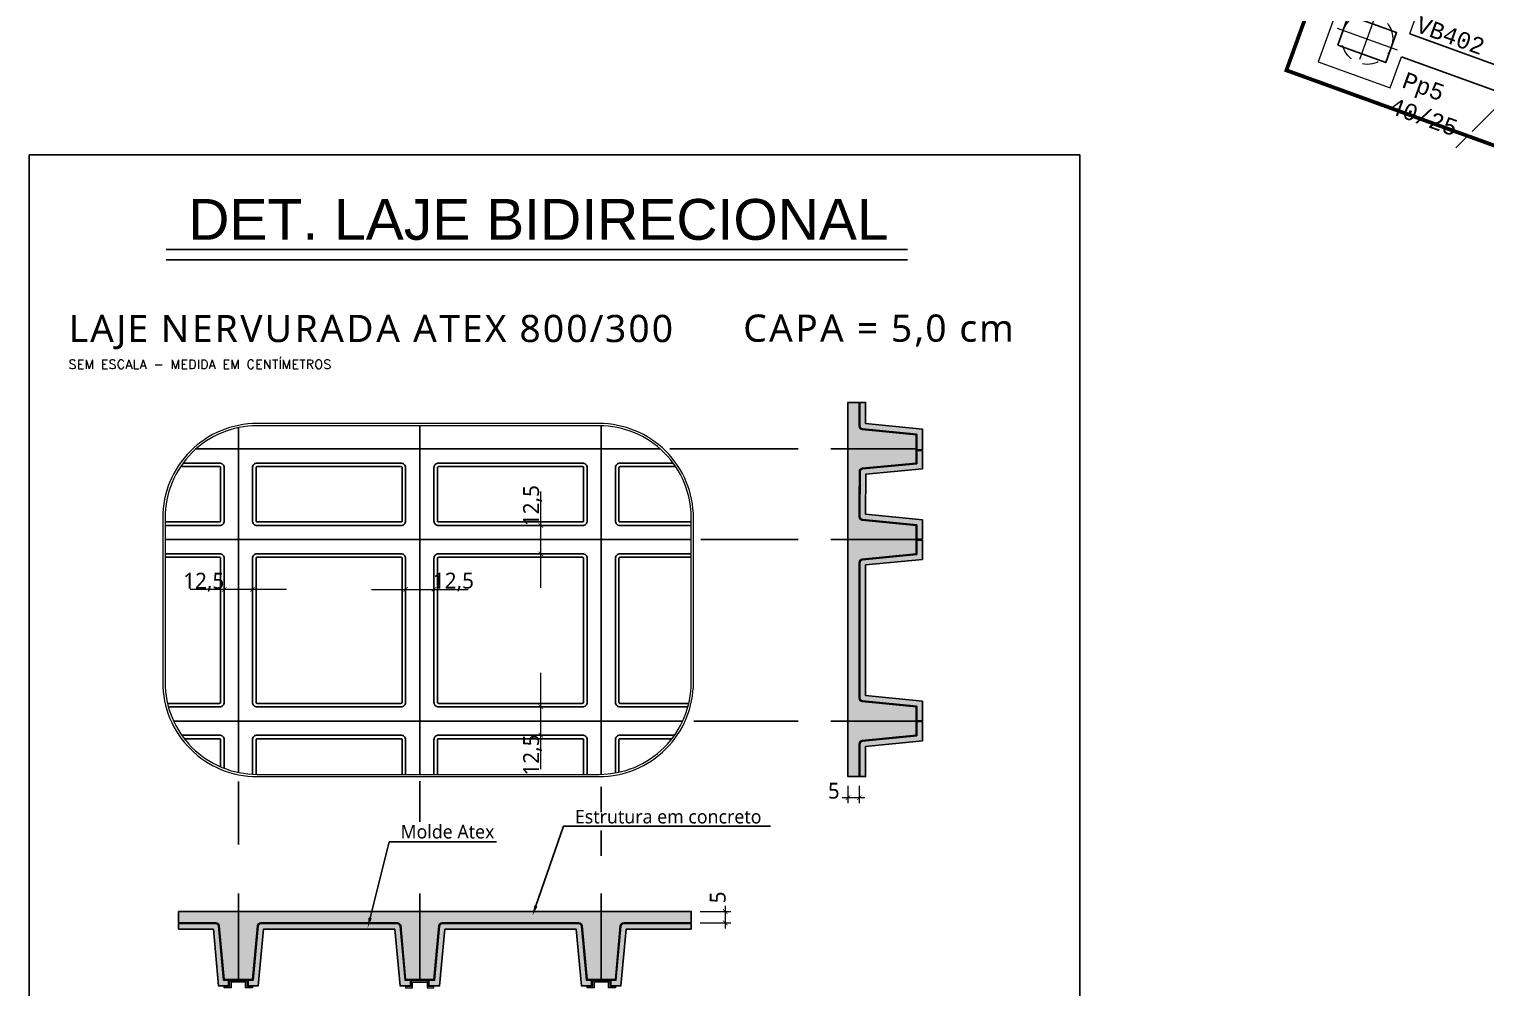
# Model space of a CAD drawing. Header units: millimetres. Extents: x -967 to 563, y -1588 to 506.
# Drawn here: x 31.54 to 42.95, y -273.56 to -266.04 of the extents above; entities that cross this region are included whole.
import ezdxf
from ezdxf import colors
from ezdxf.entities.mleader import LeaderData, LeaderLine
from ezdxf.math import Vec2, Vec3

# ---------------------------------------------------------------- set-up
doc = ezdxf.new("R2010")
doc.units = ezdxf.units.MM
for name, pattern in [('DASHED2', [9.525, 6.35, -3.175]), ('HIDDEN', [9.525, 6.35, -3.175]), ('HIDDEN2', [0.1875, 0.125, -0.0625])]:
    doc.linetypes.add(name, pattern=pattern)
for name, color, linetype in [('1', 5, 'Continuous'), ('12', 4, 'Continuous'), ('2', 2, 'Continuous'), ('242', 3, 'Continuous'), ('8', 7, 'Continuous'), ('9', 7, 'Continuous'), ('A_htc_alv', 7, 'Continuous'), ('ATEX 1', 7, 'Continuous'), ('ATEX CINZA0', 9, 'Continuous'), ('ATEX CINZA2', 252, 'Continuous'), ('ATEX CINZA3', 251, 'Continuous'), ('ATEX COLOR', 30, 'Continuous'), ('COTAS', 1, 'Continuous')]:
    doc.layers.add(name, color=color, linetype=linetype)
for name, color, linetype, lineweight in [('ATEX 3', 7, 'Continuous', 18), ('ATEX COTA', 250, 'Continuous', 5), ('BL_BORDE_ESTACAS', 1, 'Continuous', 9), ('BL_CONTORNO', 5, 'Continuous', 9), ('LJ_NERV_RETI', 7, 'Continuous', 9), ('PILAR_EIXOS', 1, 'Continuous', 0)]:
    doc.layers.add(name, color=color, linetype=linetype, lineweight=lineweight)
doc.layers.add('ATEX CINZA4', color=250, linetype='Continuous', plot=False)
doc.layers.add('ATEX COLOR2', color=30, linetype='Continuous', lineweight=5, true_color=0xe77917)
doc.styles.add('Atex1', font='romans.shx')
doc.styles.add('Atex3', font='segoeuisl.ttf')
doc.styles.add('AtexFINA', font='romans.shx')
doc.styles.get("Standard").update_dxf_attribs({"font": 'arial.ttf'})
doc.styles.add('TQS_LUCIDA_CONSOLE', font='lucon.TTF')
doc.dimstyles.new('AtexFINA', dxfattribs={"dimtxt": 7, "dimasz": 2, "dimexe": 2.5, "dimexo": 4, "dimgap": 1, "dimtad": 1, "dimtxsty": 'Atex3', "dimblk": 'ARCHTICK', "dimcen": 2.5, "dimdle": 2.5, "dimclrd": 1, "dimclre": 1, "dimclrt": 7, "dimadec": 0, "dimazin": 0, "dimtfac": 1, "dimtmove": 2, "dimatfit": 3, "dimldrblk": 'ARCHTICK', "dimfxl": 1, "dimlwd": -1, "dimarcsym": 0})

# ---------------------------------------------------------------- blocks, each defined once
blk = doc.blocks.new('Eixos do pilar')
at = {"layer": 'PILAR_EIXOS'}
for p, q in [((0, -0.5), (0, 0.5)), ((-0.5, 0), (0.5, 0))]:
    blk.add_line(p, q, dxfattribs=at)
blk = doc.blocks.new('MAS. PORTARI A (LO) R0')
at = {"layer": '1', "color": 8}
for points in [[(792.59, -447.987), (790.465, -447.987)], [(790.465, -448.177), (792.685, -448.177)]]:
    blk.add_lwpolyline(points, dxfattribs=at)
at = {"layer": '2', "color": 8}
blk.add_lwpolyline([(789.965, -448.262), (790.365, -448.262), (790.365, -448.012), (789.965, -448.012), (789.965, -448.262)], dxfattribs=at)
at = {"layer": '242', "color": 8}
blk.add_line((790.165, -448.137), (790.165, -448.137), dxfattribs=at)
at = {"layer": 'BL_BORDE_ESTACAS', "color": 8, "linetype": 'HIDDEN2'}
blk.add_circle((790.165, -448.137), 0.2, dxfattribs=at)
at = {"layer": 'BL_CONTORNO', "color": 8}
for p, q in [((789.865, -447.837), (789.865, -448.437)), ((790.465, -447.987), (790.465, -447.837)), ((790.465, -448.437), (790.465, -448.177)), ((789.865, -448.437), (790.465, -448.437))]:
    blk.add_line(p, q, dxfattribs=at)
at = {"layer": 'PILAR_EIXOS', "color": 8, "xscale": 0.499999999999999, "yscale": 0.3400000000000002, "rotation": 359.9995901392647}
blk.add_blockref('Eixos do pilar', (790.165, -448.137), dxfattribs=at)
at = {"layer": '12', "color": 8, "linetype": 'Continuous', "style": 'TQS_LUCIDA_CONSOLE'}
blk.add_text('40/25', height=0.13, dxfattribs=at).set_placement((790.513, -448.626))
at = {"layer": '8', "color": 8, "linetype": 'Continuous', "style": 'TQS_LUCIDA_CONSOLE'}
blk.add_text('VB402', height=0.13, rotation=360, dxfattribs=at).set_placement((790.495, -447.955))
at = {"layer": '9', "color": 8, "linetype": 'Continuous', "style": 'TQS_LUCIDA_CONSOLE'}
blk.add_text('Pp5', height=0.13, dxfattribs=at).set_placement((790.542, -448.402))
blk = doc.blocks.new('_ArchTick')
at = {"color": 0, "linetype": 'ByBlock', "const_width": 0.15}
blk.add_lwpolyline([(-0.5, -0.5), (0.5, 0.5)], dxfattribs=at)
blk = doc.blocks.new('*D113')
at = {"layer": 'ATEX COTA', "color": 1, "transparency": 16777216}
blk.add_line((110.59, 458.83), (68.09, 458.83), dxfattribs=at)
at = {"layer": 'ATEX COTA', "color": 1, "lineweight": -2, "transparency": 16777216}
for p, q in [((83.09, 455.73), (83.09, 461.33)), ((95.59, 455.73), (95.59, 461.33))]:
    blk.add_line(p, q, dxfattribs=at)
at = {"layer": 'Defpoints', "color": 0, "transparency": 16777216}
for p in [(83.09, 458.83), (83.09, 451.73, -11.02), (95.59, 451.73, -11.02)]:
    blk.add_point(p, dxfattribs=at)
at = {"layer": 'ATEX COTA', "color": 1, "transparency": 16777216, "xscale": 2, "yscale": 2, "zscale": 2, "rotation": 180}
blk.add_blockref('_ArchTick', (83.09, 458.83), dxfattribs=at)
at = {"layer": 'ATEX COTA', "color": 1, "transparency": 16777216, "xscale": 2, "yscale": 2, "zscale": 2}
blk.add_blockref('_ArchTick', (95.59, 458.83), dxfattribs=at)
at = {"layer": 'ATEX COTA', "color": 7, "transparency": 16777216, "insert": (74.1, 462.03), "char_height": 7, "attachment_point": 5, "style": 'Atex3'}
blk.add_mtext('12,5', dxfattribs=at)
blk = doc.blocks.new('*D79')
at = {"layer": 'ATEX COTA', "color": 1, "transparency": 16777216}
blk.add_line((148.09, 458.83), (190.59, 458.83), dxfattribs=at)
at = {"layer": 'ATEX COTA', "color": 1, "lineweight": -2, "transparency": 16777216}
for p, q in [((163.09, 455.73), (163.09, 461.33)), ((175.59, 455.73), (175.59, 461.33))]:
    blk.add_line(p, q, dxfattribs=at)
at = {"layer": 'Defpoints', "color": 0, "transparency": 16777216}
for p in [(175.59, 458.83), (163.09, 451.73, -11.02), (175.59, 451.73, -11.02)]:
    blk.add_point(p, dxfattribs=at)
at = {"layer": 'ATEX COTA', "color": 1, "transparency": 16777216, "xscale": 2, "yscale": 2, "zscale": 2, "rotation": 180}
blk.add_blockref('_ArchTick', (163.09, 458.83), dxfattribs=at)
at = {"layer": 'ATEX COTA', "color": 1, "transparency": 16777216, "xscale": 2, "yscale": 2, "zscale": 2}
blk.add_blockref('_ArchTick', (175.59, 458.83), dxfattribs=at)
at = {"layer": 'ATEX COTA', "color": 7, "transparency": 16777216, "insert": (184.16, 462.09), "char_height": 7, "attachment_point": 5, "style": 'Atex3'}
blk.add_mtext('12,5', dxfattribs=at)
blk = doc.blocks.new('*D61')
at = {"layer": 'ATEX COTA', "color": 1, "transparency": 16777216}
blk.add_line((355.59, 366.98), (365.59, 366.98), dxfattribs=at)
at = {"layer": 'ATEX COTA', "color": 1, "lineweight": -2, "transparency": 16777216}
for p, q in [((358.09, 372.27), (358.09, 364.48)), ((363.09, 372.27), (363.09, 364.48))]:
    blk.add_line(p, q, dxfattribs=at)
at = {"layer": 'Defpoints', "color": 0, "transparency": 16777216}
for p in [(358.09, 376.27, 11.02), (363.09, 376.27, 11.02), (363.09, 366.98)]:
    blk.add_point(p, dxfattribs=at)
at = {"layer": 'ATEX COTA', "color": 1, "transparency": 16777216, "xscale": 2, "yscale": 2, "zscale": 2, "rotation": 180}
blk.add_blockref('_ArchTick', (358.09, 366.98), dxfattribs=at)
at = {"layer": 'ATEX COTA', "color": 1, "transparency": 16777216, "xscale": 2, "yscale": 2, "zscale": 2}
blk.add_blockref('_ArchTick', (363.09, 366.98), dxfattribs=at)
at = {"layer": 'ATEX COTA', "color": 7, "transparency": 16777216, "insert": (351.84, 370.02), "char_height": 7, "attachment_point": 5, "style": 'Atex3'}
blk.add_mtext('5', dxfattribs=at)
blk = doc.blocks.new('*D63')
at = {"layer": 'ATEX COTA', "color": 1, "lineweight": -2, "transparency": 16777216}
for p, q in [((292.98, 316.73), (306.48, 316.73)), ((292.98, 311.73), (306.48, 311.73))]:
    blk.add_line(p, q, dxfattribs=at)
at = {"layer": 'ATEX COTA', "color": 1, "transparency": 16777216}
blk.add_line((303.98, 319.23), (303.98, 309.23), dxfattribs=at)
at = {"layer": 'Defpoints', "color": 0, "transparency": 16777216}
for p in [(288.98, 316.73, 11.02), (288.98, 311.73, 11.02), (303.98, 311.73)]:
    blk.add_point(p, dxfattribs=at)
at = {"layer": 'ATEX COTA', "color": 1, "transparency": 16777216, "xscale": 2, "yscale": 2, "zscale": 2}
for p, rotation in [((303.98, 316.73), 90), ((303.98, 311.73), 270)]:
    blk.add_blockref('_ArchTick', p, dxfattribs=dict(at, rotation=rotation))
at = {"layer": 'ATEX COTA', "color": 7, "transparency": 16777216, "insert": (300.71, 322.98), "char_height": 7, "attachment_point": 5, "rotation": 90, "style": 'Atex3'}
blk.add_mtext('5', dxfattribs=at)
blk = doc.blocks.new('Atex800-AbasDif')
at = {"layer": 'ATEX CINZA3', "ltscale": 10}
blk.add_lwpolyline([(80, 0), (0, 0), (0, 80), (80, 80)], close=True, dxfattribs=at)
at = {"layer": 'ATEX CINZA3', "linetype": 'DASHED2', "ltscale": 10}
blk.add_lwpolyline([(8.25, 7.8, -0.414214), (7.8, 8.25), (7.8, 71.75, -0.414214), (8.25, 72.2), (71.75, 72.2, -0.414214), (72.2, 71.75), (72.2, 8.25, -0.414214), (71.75, 7.8)], format="xyb", close=True, dxfattribs=at)
at = {"layer": 'ATEX COLOR', "linetype": 'Continuous'}
blk.add_lwpolyline([(8.25, 6.25, -0.414214), (6.25, 8.25), (6.25, 71.75, -0.414214), (8.25, 73.75), (71.75, 73.75, -0.414214), (73.75, 71.75), (73.75, 8.25, -0.414214), (71.75, 6.25)], format="xyb", close=True, dxfattribs=at)
blk = doc.blocks.new('Atex800-AbasDif-Meia')
at = {"layer": 'ATEX CINZA3', "ltscale": 10}
blk.add_lwpolyline([(80, 0), (0, 0), (0, 40), (80, 40)], close=True, dxfattribs=at)
at = {"layer": 'ATEX CINZA3', "linetype": 'DASHED2', "ltscale": 10}
blk.add_lwpolyline([(8.25, 7.8, -0.414214), (7.8, 8.25), (7.8, 31.75, -0.414214), (8.25, 32.2), (71.75, 32.2, -0.414214), (72.2, 31.75), (72.2, 8.25, -0.414214), (71.75, 7.8)], format="xyb", close=True, dxfattribs=at)
at = {"layer": 'ATEX COLOR', "linetype": 'Continuous'}
blk.add_lwpolyline([(8.25, 6.25, -0.414214), (6.25, 8.25), (6.25, 31.75, -0.414214), (8.25, 33.75), (71.75, 33.75, -0.414214), (73.75, 31.75), (73.75, 8.25, -0.414214), (71.75, 6.25)], format="xyb", close=True, dxfattribs=at)
blk = doc.blocks.new('*D71')
at = {"layer": 'ATEX COTA', "color": 1, "transparency": 16777216}
blk.add_line((222.73, 379.53), (222.73, 422.03), dxfattribs=at)
at = {"layer": 'ATEX COTA', "color": 1, "lineweight": -2, "transparency": 16777216}
for p, q in [((225.48, 407.03), (220.23, 407.03)), ((225.31, 394.53), (220.23, 394.53))]:
    blk.add_line(p, q, dxfattribs=at)
at = {"layer": 'Defpoints', "color": 0, "transparency": 16777216}
for p in [(222.73, 407.03), (229.48, 407.03, 11.02), (229.31, 394.53)]:
    blk.add_point(p, dxfattribs=at)
at = {"layer": 'ATEX COTA', "color": 1, "transparency": 16777216, "xscale": 2, "yscale": 2, "zscale": 2}
for p, rotation in [((222.73, 407.03), 90), ((222.73, 394.53), 270)]:
    blk.add_blockref('_ArchTick', p, dxfattribs=dict(at, rotation=rotation))
at = {"layer": 'ATEX COTA', "color": 7, "transparency": 16777216, "insert": (219.02, 385.78), "char_height": 7, "attachment_point": 5, "rotation": 90, "style": 'Atex3'}
blk.add_mtext('12,5', dxfattribs=at)
blk = doc.blocks.new('*D72')
at = {"layer": 'ATEX COTA', "color": 1, "transparency": 16777216}
blk.add_line((222.73, 459.53), (222.73, 502.03), dxfattribs=at)
at = {"layer": 'ATEX COTA', "color": 1, "lineweight": -2, "transparency": 16777216}
for p, q in [((225.48, 487.03), (220.23, 487.03)), ((225.48, 474.53), (220.23, 474.53))]:
    blk.add_line(p, q, dxfattribs=at)
at = {"layer": 'Defpoints', "color": 0, "transparency": 16777216}
for p in [(222.73, 487.03), (229.48, 487.03, 11.02), (229.48, 474.53, 11.02)]:
    blk.add_point(p, dxfattribs=at)
at = {"layer": 'ATEX COTA', "color": 1, "transparency": 16777216, "xscale": 2, "yscale": 2, "zscale": 2}
for p, rotation in [((222.73, 487.03), 90), ((222.73, 474.53), 270)]:
    blk.add_blockref('_ArchTick', p, dxfattribs=dict(at, rotation=rotation))
at = {"layer": 'ATEX COTA', "color": 7, "transparency": 16777216, "insert": (219.02, 495.78), "char_height": 7, "attachment_point": 5, "rotation": 90, "style": 'Atex3'}
blk.add_mtext('12,5', dxfattribs=at)
blk = doc.blocks.new('ATEX 800_300 (EDITADO PARA H35)1')
at = {"layer": 'ATEX CINZA0'}
h = blk.add_hatch(color=30, dxfattribs=at)
h.dxf.hatch_style = 1
edge = h.paths.add_edge_path()
edge.add_line((388.392, 480.52), (388.392, 474.269))
edge.add_line((388.392, 474.269), (364.444, 471.936))
edge.add_arc((364.592, 470.745), 1.2, 97.125016, 180)
edge.add_line((363.392, 470.745), (363.392, 410.822))
edge.add_arc((364.592, 410.822), 1.2, 180, 262.874984)
edge.add_line((364.444, 409.631), (388.392, 407.298))
edge.add_line((388.392, 407.298), (388.392, 400.933))
edge.add_line((388.392, 400.933), (390.892, 400.933))
edge.add_line((390.892, 400.933), (390.892, 409.505))
edge.add_line((390.892, 409.505), (365.892, 411.97))
edge.add_line((365.892, 411.97), (365.892, 469.597))
edge.add_line((365.892, 469.597), (390.892, 472.062))
edge.add_line((390.892, 472.062), (390.892, 480.52))
edge.add_line((390.892, 480.52), (388.392, 480.52))
edge = h.paths.add_edge_path()
edge.add_line((388.392, 520.064), (388.392, 514.269))
edge.add_line((388.392, 514.269), (364.481, 511.936))
edge.add_arc((364.63, 510.745), 1.2, 97.125016, 180)
edge.add_line((363.43, 510.745), (363.392, 490.822))
edge.add_arc((364.592, 490.822), 1.2, 180, 262.874984)
edge.add_line((364.444, 489.631), (388.392, 487.298))
edge.add_line((388.392, 487.298), (388.392, 480.933))
edge.add_line((388.392, 480.933), (390.892, 480.933))
edge.add_line((390.892, 480.933), (390.892, 489.505))
edge.add_line((390.892, 489.505), (365.892, 491.97))
edge.add_line((365.892, 491.97), (365.93, 509.597))
edge.add_line((365.93, 509.597), (390.892, 512.062))
edge.add_line((390.892, 512.062), (390.892, 520.064))
edge.add_line((390.892, 520.064), (388.392, 520.064))
edge = h.paths.add_edge_path()
edge.add_line((363.392, 541.335), (363.392, 530.822))
edge.add_arc((364.592, 530.822), 1.2, 180, 262.874984)
edge.add_line((364.444, 529.631), (388.392, 527.298))
edge.add_line((388.392, 527.298), (388.392, 520.433))
edge.add_line((388.392, 520.433), (390.892, 520.433))
edge.add_line((390.892, 520.433), (390.892, 529.505))
edge.add_line((390.892, 529.505), (365.892, 531.97))
edge.add_line((365.892, 531.97), (365.892, 541.335))
edge.add_line((365.892, 541.335), (363.392, 541.335))
edge = h.paths.add_edge_path()
edge.add_line((363.392, 376.268), (363.392, 390.745))
edge.add_arc((364.592, 390.745), 1.2, 97.125016, 180, ccw=False)
edge.add_line((364.444, 391.936), (388.392, 394.269))
edge.add_line((388.392, 394.269), (388.392, 400.633))
edge.add_line((388.392, 400.633), (390.892, 400.633))
edge.add_line((390.892, 400.633), (390.892, 392.062))
edge.add_line((390.892, 392.062), (365.892, 389.597))
edge.add_line((365.892, 389.597), (365.892, 376.268))
edge.add_line((365.892, 376.268), (363.392, 376.268))
at = {"layer": 'ATEX CINZA0', "linetype": 'Continuous', "lineweight": 0}
h = blk.add_hatch(color=7, dxfattribs=at)
h.dxf.hatch_style = 1
h.set_gradient(color1=(238, 238, 236), color2=(178, 178, 179), rotation=164, name='INVCYLINDER')
h.paths.add_polyline_path([(92.526, 285.669), (92.526, 283.169), (95.589, 283.169), (95.589, 283.732), (93.089, 283.732), (93.089, 286.232), (85.589, 286.232), (85.589, 283.732), (83.089, 283.732), (83.089, 283.169), (86.151, 283.169), (86.151, 285.669)])
h = blk.add_hatch(color=7, dxfattribs=at)
h.dxf.hatch_style = 1
h.set_gradient(color1=(238, 238, 236), color2=(178, 178, 179), rotation=164, name='INVCYLINDER')
h.paths.add_polyline_path([(166.152, 285.669), (172.527, 285.669), (172.527, 283.169), (175.589, 283.169), (175.589, 283.732), (173.089, 283.732), (173.089, 286.232), (165.589, 286.232), (165.589, 283.732), (163.089, 283.732), (163.089, 283.169), (166.152, 283.169)])
h = blk.add_hatch(color=7, dxfattribs=at)
h.dxf.hatch_style = 1
h.set_gradient(color1=(238, 238, 236), color2=(178, 178, 179), rotation=164, name='INVCYLINDER')
h.paths.add_polyline_path([(252.527, 285.669), (252.527, 283.169), (255.589, 283.169), (255.589, 283.732), (253.089, 283.732), (253.089, 286.232), (245.589, 286.232), (245.589, 283.732), (243.089, 283.732), (243.089, 283.169), (246.152, 283.169), (246.152, 285.669)])
at = {"layer": 'ATEX CINZA2', "lineweight": 0}
h = blk.add_hatch(dxfattribs=at)
h.set_pattern_fill('AR-CONC', color=256, scale=0.027)
h.set_pattern_definition([(50, (-2.5, 0), (4.918986, -0.430355), [0.51435, -5.65785]), (355, (-2.5, 0), (-0.951572, 5.158535), [0.41148, -4.526296]), (100.45144, (-2.09, -0.036), (3.967414, 4.72818), [0.43713, -4.808437]), (46.1842, (-2.5, 1.3716), (7.319134, -1.135143), [0.771525, -8.486775]), (96.6356, (-1.89, 1.277), (6.40991, 6.680505), [0.655696, -7.21266]), (351.1842, (-2.5, 1.3716), (6.40991, 6.680505), [0.61722, -6.78941]), (21, (-1.814, 1.0287), (4.093589, -2.76116), [0.51435, -5.65785]), (326, (-1.814, 1.0287), (1.668655, 4.973075), [0.41148, -4.52628]), (71.45144, (-1.473, 0.7986), (5.762243, 2.211915), [0.43713, -4.80843]), (37.5, (-2.5, 0), (0.0833923, 2.282986), [0, -4.471416, 0, -4.59486, 0, -4.543425]), (7.5, (-2.5, 0), (1.804131, 2.7048755), [0, -2.619756, 0, -4.368546, 0, -1.731645]), (327.5, (-4.0293, 0), (3.660946, -0.154676), [0, -1.7145, 0, -5.34924, 0, -7.09803]), (317.5, (-4.715, 0), (3.999488, 0.686515), [0, -2.22885, 0, -3.552444, 0, -5.04063])])
h.paths.add_polyline_path([(364.406, 489.333, -0.3782425), (363.092, 490.822), (363.092, 497.914), (363.13, 510.749, -0.377414), (364.444, 512.233), (388.092, 514.533), (388.092, 527.033), (364.406, 529.333, -0.3782425), (363.092, 530.822), (363.092, 541.319), (358.092, 541.319), (358.092, 376.268), (363.092, 376.268), (363.092, 390.745, -0.3782425), (364.406, 392.233), (388.092, 394.533), (388.092, 407.033), (364.406, 409.333, -0.3782425), (363.092, 410.822), (363.092, 470.745, -0.3782425), (364.406, 472.233), (388.092, 474.533), (388.092, 487.033)])
h = blk.add_hatch(dxfattribs=at)
h.set_pattern_fill('AR-CONC', color=256, scale=0.027)
h.set_pattern_definition([(50, (0, -2.5), (4.918986, -0.430355), [0.51435, -5.65785]), (355, (0, -2.5), (-0.95157, 5.158535), [0.41148, -4.526296]), (100.4514, (0.41, -2.536), (3.967414, 4.72818), [0.43713, -4.808437]), (46.1842, (0, -1.1284), (7.31913, -1.13514), [0.77152, -8.48677]), (96.6356, (0.61, -1.223), (6.40991, 6.6805), [0.6557, -7.21266]), (351.1842, (0, -1.1284), (6.40991, 6.6805), [0.61722, -6.78941]), (21, (0.686, -1.4713), (4.09359, -2.76116), [0.51435, -5.65785]), (326, (0.686, -1.4713), (1.668655, 4.973075), [0.41148, -4.52628]), (71.4514, (1.027, -1.7014), (5.762243, 2.211915), [0.43713, -4.80843]), (37.5, (0, -2.5), (0.083392, 2.282986), [0, -4.471416, 0, -4.59486, 0, -4.543425]), (7.5, (0, -2.5), (1.804131, 2.704876), [0, -2.619756, 0, -4.368546, 0, -1.731645]), (327.5, (-1.5293, -2.5), (3.660946, -0.154676), [0, -1.7145, 0, -5.34924, 0, -7.09803]), (317.5, (-2.215, -2.5), (3.999488, 0.686515), [0, -2.22885, 0, -3.552444, 0, -5.04063])])
h.paths.add_polyline_path([(243.089, 286.732), (255.589, 286.732), (257.725, 310.418, -0.3782425), (259.213, 311.732), (288.976, 311.732), (288.976, 316.732), (62.989, 316.732), (62.989, 311.732), (79.465, 311.732, -0.3782425), (80.954, 310.418), (83.089, 286.732), (95.589, 286.732), (97.725, 310.418, -0.3782425), (99.213, 311.732), (159.465, 311.732, -0.3782425), (160.954, 310.418), (163.089, 286.732), (175.589, 286.732), (177.725, 310.418, -0.3782425), (179.213, 311.732), (199.339, 311.732), (239.465, 311.732, -0.3782425), (240.954, 310.418)])
at = {"layer": 'ATEX COLOR'}
h = blk.add_hatch(color=30, dxfattribs=at)
h.dxf.hatch_style = 1
edge = h.paths.add_edge_path()
edge.add_line((62.989, 308.932), (78.318, 308.932))
edge.add_line((78.318, 308.932), (80.618, 283.932))
edge.add_line((80.618, 283.932), (85.074, 283.932))
edge.add_line((85.074, 283.932), (85.074, 286.432))
edge.add_line((85.074, 286.432), (82.824, 286.432))
edge.add_line((82.824, 286.432), (80.656, 310.381))
edge.add_arc((79.465, 310.232), 1.2, 7.125016, 90)
edge.add_line((79.465, 311.432), (62.989, 311.432))
edge.add_line((62.989, 311.432), (62.989, 308.932))
edge = h.paths.add_edge_path()
edge.add_line((93.604, 286.432), (95.854, 286.432))
edge.add_line((95.854, 286.432), (98.023, 310.381))
edge.add_arc((99.213, 310.232), 1.2, 90, 172.874984, ccw=False)
edge.add_line((99.213, 311.432), (159.465, 311.432))
edge.add_arc((159.465, 310.232), 1.2, 7.125016, 90, ccw=False)
edge.add_line((160.656, 310.381), (162.824, 286.432))
edge.add_line((162.824, 286.432), (165.289, 286.432))
edge.add_line((165.289, 286.432), (165.289, 283.932))
edge.add_line((165.289, 283.932), (160.618, 283.932))
edge.add_line((160.618, 283.932), (158.318, 308.932))
edge.add_line((158.318, 308.932), (100.361, 308.932))
edge.add_line((100.361, 308.932), (98.061, 283.932))
edge.add_line((98.061, 283.932), (93.604, 283.932))
edge.add_line((93.604, 283.932), (93.604, 286.432))
edge = h.paths.add_edge_path()
edge.add_line((245.074, 286.432), (242.824, 286.432))
edge.add_line((242.824, 286.432), (240.656, 310.381))
edge.add_arc((239.465, 310.232), 1.2, 7.125016, 90)
edge.add_line((239.465, 311.432), (179.213, 311.432))
edge.add_arc((179.213, 310.232), 1.2, 90, 172.874984)
edge.add_line((178.023, 310.381), (175.854, 286.432))
edge.add_line((175.854, 286.432), (173.389, 286.432))
edge.add_line((173.389, 286.432), (173.389, 283.932))
edge.add_line((173.389, 283.932), (178.061, 283.932))
edge.add_line((178.061, 283.932), (180.361, 308.932))
edge.add_line((180.361, 308.932), (238.318, 308.932))
edge.add_line((238.318, 308.932), (240.618, 283.932))
edge.add_line((240.618, 283.932), (245.074, 283.932))
edge.add_line((245.074, 283.932), (245.074, 286.432))
edge = h.paths.add_edge_path()
edge.add_line((288.976, 308.917), (260.297, 308.917))
edge.add_line((260.297, 308.917), (257.997, 283.917))
edge.add_line((257.997, 283.917), (253.54, 283.917))
edge.add_line((253.54, 283.917), (253.54, 286.417))
edge.add_line((253.54, 286.417), (255.79, 286.417))
edge.add_line((255.79, 286.417), (257.959, 310.366))
edge.add_arc((259.15, 310.217), 1.2, 90, 172.874984, ccw=False)
edge.add_line((259.15, 311.417), (288.976, 311.417))
edge.add_line((288.976, 311.417), (288.976, 308.917))
at = {"layer": 'ATEX CINZA0', "color": 253, "linetype": 'Continuous', "lineweight": 0, "true_color": 0x98989a, "elevation": 11.023}
for points in [[(83.089, 283.732), (85.589, 283.732), (85.589, 286.232), (93.089, 286.232), (93.089, 283.732), (95.589, 283.732), (95.589, 283.732), (95.589, 283.169), (92.526, 283.169), (92.526, 285.669), (86.151, 285.669), (86.151, 283.169), (83.089, 283.169)], [(175.589, 283.732), (173.089, 283.732), (173.089, 286.232), (165.589, 286.232), (165.589, 283.732), (163.089, 283.732), (163.089, 283.732), (163.089, 283.169), (166.152, 283.169), (166.152, 285.669), (172.527, 285.669), (172.527, 283.169), (175.589, 283.169)], [(243.089, 283.732), (245.589, 283.732), (245.589, 286.232), (253.089, 286.232), (253.089, 283.732), (255.589, 283.732), (255.589, 283.732), (255.589, 283.169), (252.527, 283.169), (252.527, 285.669), (246.152, 285.669), (246.152, 283.169), (243.089, 283.169)]]:
    blk.add_lwpolyline(points, close=True, dxfattribs=at)
at = {"layer": 'ATEX CINZA2', "linetype": 'HIDDEN', "ltscale": 12}
for p, q in [((279.579, 520.783, 11.023), (336.154, 520.783, 11.023)), ((293.215, 480.783, 11.023), (336.154, 480.783, 11.023)), ((290.215, 400.783, 11.023), (336.154, 400.783, 11.023)), ((89.339, 346.325, 11.023), (89.339, 374.116, 11.023)), ((169.339, 356.325, 11.023), (169.339, 374.268, 11.023)), ((249.339, 360.562, 11.023), (249.339, 371.779, 11.023)), ((249.339, 341.325, 11.023), (249.339, 352.542, 11.023))]:
    blk.add_line(p, q, dxfattribs=at)
at = {"layer": 'ATEX CINZA2', "elevation": 11.023}
blk.add_lwpolyline([(363.092, 541.319), (363.092, 530.822, 0.3782425), (364.406, 529.333), (388.092, 527.033), (388.092, 514.533), (364.444, 512.233, 0.3782425), (363.13, 510.745), (363.092, 497.914), (363.092, 490.822, 0.3782425), (364.406, 489.333), (388.092, 487.033), (388.092, 474.533), (364.406, 472.233, 0.3782425), (363.092, 470.745), (363.092, 410.822, 0.3782425), (364.406, 409.333), (388.092, 407.033), (388.092, 394.533), (364.406, 392.233, 0.3782425), (363.092, 390.745), (363.092, 376.268), (358.092, 376.268), (358.092, 541.319)], format="xyb", close=True, dxfattribs=at)
blk.add_lwpolyline([(288.976, 311.732), (259.213, 311.732, 0.3782425), (257.725, 310.418), (255.589, 286.732), (243.089, 286.732), (240.954, 310.418, 0.3782425), (239.465, 311.732), (199.339, 311.732), (179.213, 311.732, 0.3782425), (177.725, 310.418), (175.589, 286.732), (163.089, 286.732), (160.954, 310.418, 0.3782425), (159.465, 311.732), (99.213, 311.732, 0.3782425), (97.725, 310.418), (95.589, 286.732), (83.089, 286.732), (80.954, 310.418, 0.3782425), (79.465, 311.732), (62.989, 311.732), (62.989, 316.732), (288.976, 316.732), (288.976, 311.732)], format="xyb", dxfattribs=at)
at = {"layer": 'ATEX CINZA3', "ltscale": 10}
for p, q in [((89.339, 520.783, 11.023), (89.339, 530.152, 11.023)), ((169.339, 520.783, 11.023), (169.339, 531, 11.023)), ((249.339, 520.783, 11.023), (249.339, 530.989, 11.023)), ((89.339, 520.783, 11.023), (70.669, 520.783, 11.023)), ((249.339, 520.783, 11.023), (275.321, 520.783, 11.023)), ((89.339, 480.783, 11.023), (57.015, 480.783, 11.023)), ((249.339, 480.783, 11.023), (288.976, 480.783, 11.023)), ((89.339, 400.783, 11.023), (60.775, 400.783, 11.023)), ((89.339, 400.783, 11.023), (89.339, 378.116, 11.023)), ((169.339, 400.783, 11.023), (169.339, 377.268, 11.023)), ((249.339, 400.783, 11.023), (285.215, 400.783, 11.023)), ((249.339, 400.783, 11.023), (249.339, 377.279, 11.023))]:
    blk.add_line(p, q, dxfattribs=at)
at = {"layer": 'ATEX CINZA3', "linetype": 'DASHED2', "ltscale": 12}
for p, q in [((350.592, 520.783, 11.023), (388.092, 520.783, 11.023)), ((350.592, 480.783, 11.023), (388.092, 480.783, 11.023)), ((350.592, 400.783, 11.023), (388.092, 400.783, 11.023)), ((89.339, 324.732, 11.023), (89.339, 286.732, 11.023)), ((169.339, 324.732, 11.023), (169.339, 286.732, 11.023)), ((249.339, 324.732, 11.023), (249.339, 286.732, 11.023))]:
    blk.add_line(p, q, dxfattribs=at)
at = {"layer": 'ATEX CINZA3', "linetype": 'DASHED2', "ltscale": 10, "elevation": 11.023}
for points in [[(57.215, 488.583), (81.089, 488.583, 0.4142136), (81.539, 489.033), (81.539, 512.533, 0.4142136), (81.089, 512.983), (63.863, 512.983)], [(282.127, 512.983), (257.589, 512.983, 0.4142136), (257.139, 512.533), (257.139, 489.033, 0.4142136), (257.589, 488.583), (288.976, 488.583)], [(57.017, 472.983), (81.089, 472.983, -0.4142136), (81.539, 472.533), (81.539, 409.033, -0.4142136), (81.089, 408.583), (58.085, 408.583)], [(287.905, 408.583), (257.589, 408.583, -0.4142136), (257.139, 409.033), (257.139, 472.533, -0.4142136), (257.589, 472.983), (288.976, 472.983)], [(81.539, 380.578), (81.539, 392.533, 0.4142136), (81.089, 392.983), (65.522, 392.983)], [(161.539, 377.268), (161.539, 392.533, 0.4142136), (161.089, 392.983), (97.589, 392.983, 0.4142136), (97.139, 392.533), (97.139, 377.271)], [(241.539, 377.268), (241.539, 392.533, 0.4142136), (241.089, 392.983), (177.589, 392.983, 0.4142136), (177.139, 392.533), (177.139, 377.268)], [(280.468, 392.983), (257.589, 392.983, 0.4142136), (257.139, 392.533), (257.139, 378.221)]]:
    blk.add_lwpolyline(points, format="xyb", dxfattribs=at)
at = {"layer": 'ATEX CINZA4', "elevation": 11.023}
for points in [[(363.392, 541.335), (363.392, 530.822, 0.3782425), (364.444, 529.631), (388.392, 527.298), (388.392, 520.433), (390.892, 520.433), (390.892, 529.505), (365.892, 531.97), (365.892, 541.335)], [(388.392, 520.064), (388.392, 514.269), (364.481, 511.936, 0.3782425), (363.43, 510.745), (363.392, 490.822, 0.3782425), (364.444, 489.631), (388.392, 487.298), (388.392, 480.933), (390.892, 480.933), (390.892, 489.505), (365.892, 491.97), (365.93, 509.597), (390.892, 512.062), (390.892, 520.064)], [(388.392, 480.52), (388.392, 474.269), (364.444, 471.936, 0.3782425), (363.392, 470.745), (363.392, 410.822, 0.3782425), (364.444, 409.631), (388.392, 407.298), (388.392, 400.933), (390.892, 400.933), (390.892, 409.505), (365.892, 411.97), (365.892, 469.597), (390.892, 472.062), (390.892, 480.52)], [(363.392, 376.268), (363.392, 390.745, -0.3782425), (364.444, 391.936), (388.392, 394.269), (388.392, 400.633), (390.892, 400.633), (390.892, 392.062), (365.892, 389.597), (365.892, 376.268)], [(62.989, 308.932), (78.318, 308.932), (80.618, 283.932), (85.074, 283.932), (85.074, 286.432), (82.824, 286.432), (80.656, 310.381, 0.3782425), (79.465, 311.432), (62.989, 311.432)], [(93.604, 286.432), (95.854, 286.432), (98.023, 310.381, -0.3782425), (99.213, 311.432), (159.465, 311.432, -0.3782425), (160.656, 310.381), (162.824, 286.432), (165.289, 286.432), (165.289, 283.932), (160.618, 283.932), (158.318, 308.932), (100.361, 308.932), (98.061, 283.932), (93.604, 283.932)], [(245.074, 286.432), (242.824, 286.432), (240.656, 310.381, 0.3782425), (239.465, 311.432), (179.213, 311.432, 0.3782425), (178.023, 310.381), (175.854, 286.432), (173.389, 286.432), (173.389, 283.932), (178.061, 283.932), (180.361, 308.932), (238.318, 308.932), (240.618, 283.932), (245.074, 283.932)], [(288.976, 308.917), (260.297, 308.917), (257.997, 283.917), (253.54, 283.917), (253.54, 286.417), (255.79, 286.417), (257.959, 310.366, -0.3782425), (259.15, 311.417), (288.976, 311.417)]]:
    blk.add_lwpolyline(points, format="xyb", close=True, dxfattribs=at)
at = {"layer": 'ATEX COLOR', "linetype": 'Continuous', "elevation": 11.023}
for points in [[(57.064, 487.033), (81.089, 487.033, 0.4142136), (83.089, 489.033), (83.089, 512.533, 0.4142136), (81.089, 514.533), (64.953, 514.533)], [(281.037, 514.533), (257.589, 514.533, 0.4142136), (255.589, 512.533), (255.589, 489.033, 0.4142136), (257.589, 487.033), (288.976, 487.033)], [(57.064, 474.533), (81.089, 474.533, -0.4142136), (83.089, 472.533), (83.089, 409.033, -0.4142136), (81.089, 407.033), (58.481, 407.033)], [(287.509, 407.033), (257.589, 407.033, -0.4142136), (255.589, 409.033), (255.589, 472.533, -0.4142136), (257.589, 474.533), (288.976, 474.533)], [(83.089, 379.948), (83.089, 392.533, 0.4142136), (81.089, 394.533), (64.378, 394.533)], [(163.089, 377.268), (163.089, 392.533, 0.4142136), (161.089, 394.533), (97.589, 394.533, 0.4142136), (95.589, 392.533), (95.589, 377.318)], [(243.089, 377.268), (243.089, 392.533, 0.4142136), (241.089, 394.533), (177.589, 394.533, 0.4142136), (175.589, 392.533), (175.589, 377.268)], [(281.612, 394.533), (257.589, 394.533, 0.4142136), (255.589, 392.533), (255.589, 377.91)]]:
    blk.add_lwpolyline(points, format="xyb", dxfattribs=at)
at = {"layer": 'ATEX COLOR2', "linetype": 'Continuous', "elevation": 11.023}
for points in [[(97.589, 532, 0.4142136), (56.015, 490.425), (56.015, 417.843, 0.4142136), (97.589, 376.268), (248.401, 376.268, 0.4142136), (289.976, 417.843), (289.976, 490.425, 0.4142136), (248.401, 532)], [(97.589, 531, 0.4142136), (57.015, 490.425), (57.015, 417.843, 0.4142136), (97.589, 377.268), (248.401, 377.268, 0.4142136), (288.976, 417.843), (288.976, 490.425, 0.4142136), (248.401, 531)]]:
    blk.add_lwpolyline(points, format="xyb", close=True, dxfattribs=at)
at = {"layer": 'ATEX CINZA3'}
for name, p in [('Atex800-AbasDif-Meia', (89.339, 480.783, 11.023)), ('Atex800-AbasDif-Meia', (169.339, 480.783, 11.023)), ('Atex800-AbasDif', (89.339, 400.783, 11.023)), ('Atex800-AbasDif', (169.339, 400.783, 11.023))]:
    blk.add_blockref(name, p, dxfattribs=at)
at = {"layer": 'ATEX 1', "insert": (14.529, 560.127), "char_height": 4, "attachment_point": 1, "style": 'AtexFINA'}
blk.add_mtext_dynamic_manual_height_columns('{\\T1.05;SEM ESCALA - MEDIDA EM CENTÍMETROS }', width=337.90598, gutter_width=12.5, heights=[0], dxfattribs=at)
at = {"layer": 'ATEX 3', "char_height": 12, "attachment_point": 1}
for s, insert, style in [('{\\fSegoe UI Semilight|b0|i0|c0|p34;\\W1.05;\\T1.1;LAJE NERVURADA ATEX 800/300}', (14.529, 579.911), 'Atex1'), ('{\\fSegoe UI Semilight|b0|i0|c0|p34;\\W1.05;\\T1.1;CAPA = 5,0 cm}', (311.896, 580.07), 'AtexFINA')]:
    blk.add_mtext_dynamic_manual_height_columns(s, width=337.90598, gutter_width=12.5, heights=[0], dxfattribs=dict(at, insert=insert, style=style))
at = {"layer": 'ATEX COTA'}
for base, p1, p2, angle, picture, middle in [((222.727, 487.033), (229.48, 474.533, 11.023), (229.48, 487.033, 11.023), 90, '*D72', (219.025, 495.783)), ((83.089, 458.829, 11.023), (95.589, 451.73), (83.089, 451.73), 180, '*D113', (74.099, 462.035, 11.023)), ((175.589, 458.829, 11.023), (163.089, 451.73), (175.589, 451.73), 180, '*D79', (184.157, 462.094, 11.023)), ((222.727, 407.033), (229.309, 394.533), (229.48, 407.033, 11.023), 90, '*D71', (219.025, 385.783))]:
    dim = blk.add_linear_dim(base=base, p1=p1, p2=p2, angle=angle, dimstyle='AtexFINA', override={"dimdle": 15}, dxfattribs=at)
    dim.commit()
    dim.dimension.update_dxf_attribs({"geometry": picture, "text_midpoint": middle, "dimtype": 128})
dim = blk.add_linear_dim(base=(363.092, 366.975), p1=(358.092, 376.268, 11.023), p2=(363.092, 376.268, 11.023), dimstyle='AtexFINA', dxfattribs=at)
dim.commit()
dim.dimension.update_dxf_attribs({"geometry": '*D61', "text_midpoint": (351.842, 370.02), "dimtype": 128})
dim = blk.add_linear_dim(base=(303.976, 311.732), p1=(288.976, 316.732, 11.023), p2=(288.976, 311.732, 11.023), angle=90, dimstyle='AtexFINA', dxfattribs=at)
dim.commit()
dim.dimension.update_dxf_attribs({"geometry": '*D63', "text_midpoint": (300.708, 322.982), "dimtype": 128})
at = {"layer": 'ATEX 1'}
ml = blk.add_multileader_mtext('Standard', dxfattribs=at)
ml.set_content(' Estrutura em concreto', color=256, style='Atex3')
ml.set_leader_properties(linetype='ByLayer', lineweight=-1)
ml.build(insert=Vec2(0, 0))
ml.multileader.update_dxf_attribs({"text_left_attachment_type": 5, "text_right_attachment_type": 5, "text_top_attachment_type": 10, "text_bottom_attachment_type": 10, "dogleg_length": 1, "arrow_head_size": 4.5})
ctx = ml.context
ctx.base_point, ctx.char_height, ctx.arrow_head_size, ctx.plane_origin = Vec3(233.676, 354.411), 6, 4.5, Vec3(219.051, 303.512)
ctx.left_attachment, ctx.right_attachment = 5, 5
notes = []
notes.append((ctx, [(1, (1, 1, 0), (232.676, 354.411), (1, 0), 1, [(0, [(219.051, 315)], 0, [])])]))
ctx.mtext.insert, ctx.mtext.flow_direction = Vec3(235.676, 361.611), 5
ml = blk.add_multileader_mtext('Standard', dxfattribs=at)
ml.set_content(' Molde Atex', color=256, style='Atex3')
ml.set_leader_properties(linetype='ByLayer', lineweight=-1)
ml.build(insert=Vec2(0, 0))
ml.multileader.update_dxf_attribs({"text_left_attachment_type": 5, "text_right_attachment_type": 5, "text_top_attachment_type": 10, "text_bottom_attachment_type": 10, "dogleg_length": 1, "arrow_head_size": 4.5})
ctx = ml.context
ctx.base_point, ctx.char_height, ctx.arrow_head_size, ctx.plane_origin = Vec3(156.777, 347.433), 6, 4.5, Vec3(145.604, 296.178)
ctx.left_attachment, ctx.right_attachment = 5, 5
notes.append((ctx, [(1, (1, 1, 0), (155.777, 347.433), (1, 0), 1, [(0, [(146.371, 309.58)], 0, [])])]))
ctx.mtext.insert, ctx.mtext.flow_direction = Vec3(158.777, 354.976), 5
for ctx, leaders in notes:
    for number, flags, end, landing, length, lines in leaders:
        leader = LeaderData()
        leader.index, (leader.has_last_leader_line, leader.has_dogleg_vector, leader.attachment_direction) = number, flags
        leader.last_leader_point, leader.dogleg_vector, leader.dogleg_length = Vec3(end), Vec3(landing), length
        for number, points, colour, breaks in lines:
            line = LeaderLine()
            line.index, line.vertices, line.color, line.breaks = number, Vec3.list(points), colors.encode_raw_color(colour), breaks
            leader.lines.append(line)
        ctx.leaders.append(leader)

msp = doc.modelspace()

# ---------------------------------------------------------------- hatches: boundary and pattern name
at = {"layer": 'A_htc_alv', "linetype": 'ByBlock'}
h = msp.add_hatch(dxfattribs=at)
h.set_pattern_fill('ANSI32', color=140, scale=0.35)
h.set_pattern_definition([(45, (-781.3485, 45.1883), (-2.357317, 2.357317), []), (45, (-779.777, 45.1883), (-2.357317, 2.357317), [])])
h.paths.add_polyline_path([(54.8398, -268.8421), (51.7957, -268.8421), (51.7957, -263.7421), (49.4098, -263.7421), (50.8511, -264.2678), (50.8611, -264.2401), (51.4253, -264.4443), (51.221, -265.0085), (51.0282, -264.9387), (49.7274, -268.5304), (49.7508, -268.5389), (49.5466, -269.103), (48.9824, -268.8988), (49.0522, -268.706), (46.7111, -267.858), (46.6413, -268.0508), (46.0771, -267.8465), (46.1469, -267.6537), (44.3793, -267.0135), (42.292, -266.2575), (42.2035, -266.5019), (41.6393, -266.2977), (41.8435, -265.7335), (41.9141, -265.7591), (42.2898, -264.7219), (42.097, -264.6521), (42.3013, -264.088), (42.4941, -264.1578), (42.6446, -263.7421), (42.3394, -263.7421), (41.39, -266.3636), (54.0737, -270.9575)])
h.paths.add_polyline_path([(53.3114, -269.9402), (53.8756, -270.1445), (53.6714, -270.7086), (53.1072, -270.5044)], flags=16)
edge = h.paths.add_edge_path(flags=0)
edge.add_arc((53.4914, -270.3244), 0.2, 0, 360)
h.paths.add_polyline_path([(53.4464, -270.2283), (53.5875, -270.2794), (53.5364, -270.4205), (53.3953, -270.3694)], flags=0)
h.paths.add_polyline_path([(50.8496, -264.874), (50.6569, -264.8043), (50.7864, -264.4464), (49.1083, -263.8344), (48.8553, -263.7421), (47.7923, -263.7421), (47.4091, -264.8001), (48.9004, -264.8001), (48.9004, -265.7985), (47.0475, -265.7985), (46.4836, -267.3556), (46.8455, -267.4866), (46.7757, -267.6794), (49.1169, -268.5273), (49.1867, -268.3346), (49.5487, -268.4657)], flags=17)
h.paths.add_polyline_path([(46.8454, -265.7985), (45.4879, -265.7985), (45.4879, -264.8001), (47.207, -264.8001), (47.5902, -263.7421), (45.6651, -263.7421), (44.5333, -266.8672), (46.2116, -267.4751), (46.2813, -267.2824), (46.3049, -267.2909)], flags=17)
h.paths.add_polyline_path([(45.4631, -263.7421), (42.8467, -263.7421), (42.6727, -264.2224), (42.8654, -264.2922), (42.6612, -264.8564), (42.4684, -264.7866), (42.0928, -265.8237), (42.4077, -265.9378), (42.3566, -266.0788), (44.3546, -266.8025)], flags=17)
h.paths.add_polyline_path([(50.7746, -263.9141), (51.4359, -264.1553), (51.5169, -263.9334), (50.8556, -263.6922)])
h.paths.add_polyline_path([(50.6811, -264.1421), (51.3576, -264.3889), (51.4553, -264.1212), (50.7787, -263.8744)], flags=16)
h.paths.add_polyline_path([(42.0618, -265.4833), (42.3071, -264.8062), (42.0391, -264.7091), (41.7939, -265.3862)], flags=17)
h.paths.add_polyline_path([(41.8191, -265.4163), (42.0588, -264.7545), (41.9845, -264.7219), (41.7448, -265.3838)], flags=16)
h.paths.add_polyline_path([(49.7189, -268.879), (50.396, -269.1243), (50.493, -268.8563), (49.8159, -268.6111)], flags=16)
h.paths.add_polyline_path([(49.8145, -268.6987), (50.2565, -268.8588), (50.3535, -268.5908), (49.9115, -268.4307)], flags=16)
h.paths.add_polyline_path([(51.186, -265.2974), (51.8631, -265.5426), (51.9601, -265.2747), (51.283, -265.0294)], flags=16)
h.paths.add_polyline_path([(51.3006, -265.0619), (51.7443, -265.2226), (51.8433, -264.9494), (51.3995, -264.7887)], flags=16)
h.paths.add_polyline_path([(46.512, -268.3433), (47.1891, -268.5885), (47.2862, -268.3206), (46.6091, -268.0753)], flags=17)
h.paths.add_polyline_path([(46.6128, -268.1458), (47.0566, -268.3065), (47.1556, -268.0333), (46.7118, -267.8726)], flags=16)
h.paths.add_polyline_path([(42.1131, -266.7523), (42.7902, -266.9975), (42.8872, -266.7296), (42.2101, -266.4844)], flags=17)
h.paths.add_polyline_path([(42.2126, -266.5613), (42.6546, -266.7214), (42.7516, -266.4534), (42.3096, -266.2933)], flags=16)
h.paths.add_polyline_path([(53.6943, -270.5792), (54.3714, -270.8244), (54.4684, -270.5565), (53.7913, -270.3112)], flags=16)
h.paths.add_polyline_path([(53.7972, -270.376), (54.2409, -270.5367), (54.3399, -270.2635), (53.8961, -270.1028)], flags=16)
h.paths.add_polyline_path([(47.4239, -267.962), (48.101, -268.2072), (48.198, -267.9393), (47.5209, -267.694)], flags=16)
h.paths.add_polyline_path([(46.8032, -267.7006), (47.4651, -267.9403), (47.5455, -267.7183), (46.8837, -267.4786)], flags=16)
h.paths.add_polyline_path([(49.8326, -267.8141), (50.0778, -267.1369), (49.8099, -267.0399), (49.5646, -267.717)], flags=16)
h.paths.add_polyline_path([(49.5702, -268.4376), (49.8099, -267.7758), (49.5878, -267.6953), (49.3481, -268.3572)], flags=16)
h.paths.add_polyline_path([(46.5841, -266.581), (46.8293, -265.9039), (46.5614, -265.8068), (46.3161, -266.4839)], flags=16)
h.paths.add_polyline_path([(46.3219, -267.2039), (46.5616, -266.5421), (46.3395, -266.4616), (46.0998, -267.1235)], flags=16)
h.paths.add_polyline_path([(43.0171, -266.3181), (43.6942, -266.5633), (43.7813, -266.3396), (43.1042, -266.0944)], flags=16)
h.paths.add_polyline_path([(42.3442, -266.0856), (43.0061, -266.3254), (43.0865, -266.1033), (42.4247, -265.8636)], flags=16)
h.paths.add_polyline_path([(44.6484, -265.9915), (44.8936, -265.3144), (44.668, -265.2327), (44.4227, -265.9098)], flags=16)
h.paths.add_polyline_path([(44.3955, -266.7209), (44.6352, -266.0591), (44.4131, -265.9786), (44.1734, -266.6405)], flags=16)
h.paths.add_polyline_path([(42.7032, -264.7423), (43.3804, -264.9875), (43.4774, -264.7196), (42.8003, -264.4743)], flags=16)
h.paths.add_polyline_path([(42.8098, -264.529), (43.2536, -264.6897), (43.3525, -264.4165), (42.9088, -264.2558)], flags=16)

# ---------------------------------------------------------------- linework, layer by layer
at = {"color": 1}
for p, q in [((32.6099, -267.7689, -0.196), (38.4199, -267.7689, -0.196)), ((32.6099, -267.8489, -0.196), (38.4199, -267.8489, -0.196))]:
    msp.add_line(p, q, dxfattribs=at)
at = {"color": 140, "linetype": 'HIDDEN2', "const_width": 0.03}
msp.add_lwpolyline([(42.3394, -263.7421), (41.39, -266.3636), (54.0737, -270.9575), (54.8398, -268.8421), (51.7957, -268.8421), (51.7957, -263.7421), (42.3394, -263.7421)], dxfattribs=at)
at = {"color": 1}
msp.add_lwpolyline([(31.5365, -267.0253), (39.7708, -267.0253), (39.7708, -278.7989), (31.5365, -278.7989)], close=True, dxfattribs=at)

# ---------------------------------------------------------------- block references
at = {"layer": 'COTAS', "linetype": 'ByBlock', "rotation": 340.0904103869174}
msp.add_blockref('MAS. PORTARI A (LO) R0', (-548.3073, 424.3154), dxfattribs=at)
at = {"layer": 'LJ_NERV_RETI', "xscale": 0.0177777777777778, "yscale": 0.0177777777777778, "zscale": 0.0177777777777778}
msp.add_blockref('ATEX 800_300 (EDITADO PARA H35)1', (31.5878, -278.5907), dxfattribs=at)

# ---------------------------------------------------------------- texts
msp.add_text('DET. LAJE BIDIRECIONAL', height=0.32).set_placement((32.7836, -267.6925, -0.196))

doc.saveas('drawing.dxf')
